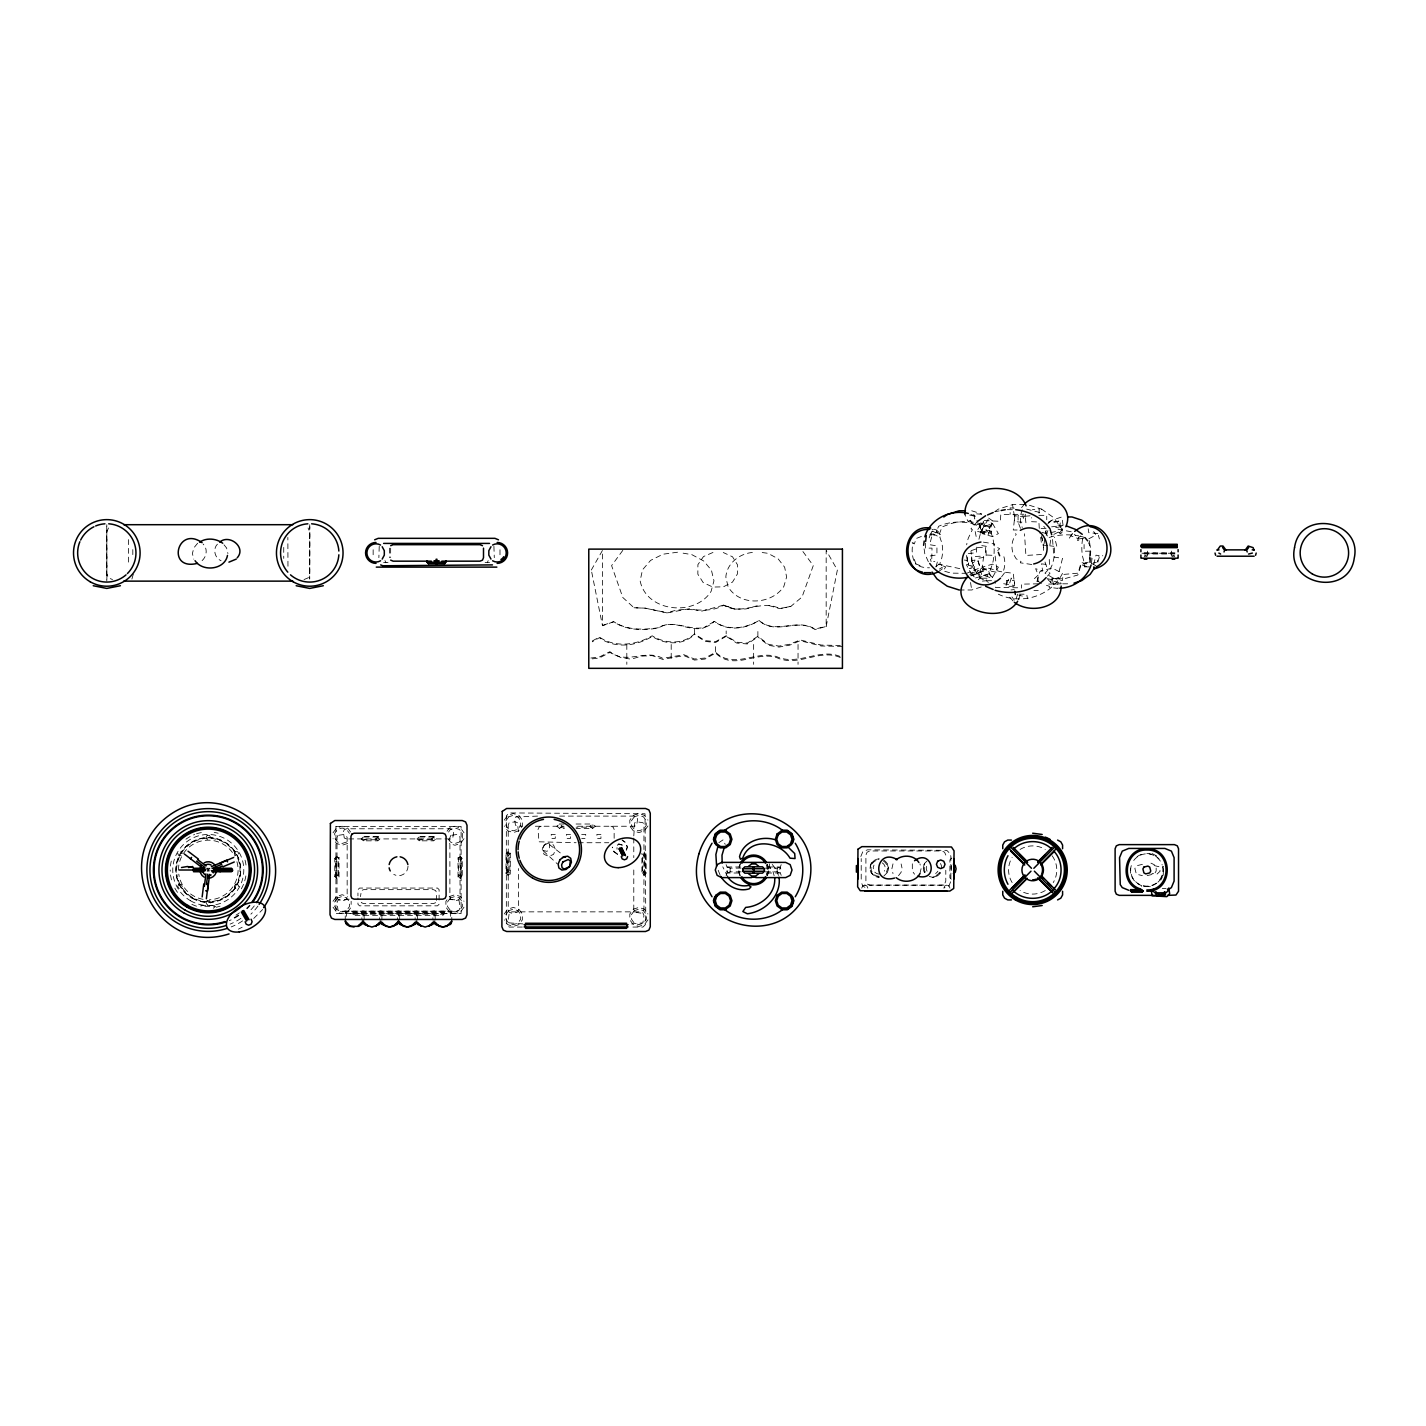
<?xml version="1.0" encoding="UTF-8"?>
<svg xmlns="http://www.w3.org/2000/svg" width="1426" height="1426" viewBox="0 0 1426 1426"><rect width="100%" height="100%" fill="white"/><g stroke="black" fill="none" stroke-linecap="round" stroke-linejoin="round"><path stroke-width="0.75" stroke-dasharray="5 3.75" d="M106.736 526.764L106.807 581.131M106.879 579.063L106.807 524.697M309.745 524.697L309.674 579.063L309.816 526.764M925.581 543.074L925.349 548.119L932.016 548.119L931.695 561.915M128.59 539.616L128.483 564.001M287.963 566.229L287.856 537.406M1039.019 513.217L1039.287 508.975L1032.335 509.759M769.594 863.889L769.434 866.58L772.981 871.518L774.14 875.742M976.757 547.174L976.418 552.753L968.004 553.573L967.149 561.363L974.992 560.062L972.532 566.888L976.863 573.858L984.225 568.617L982.371 566.888L967.149 573.127M1090.052 557.53L1089.464 563.003L1084.954 563.003L1084.081 568.885M1049.875 545.035L1051.318 536.336M1046.131 530.187L1045.65 533.823L1057.468 531.114L1060.641 533.823L1064.063 529.723M1090.337 562.682L1091.122 556.728L1092.28 556.728L1091.122 564.928M931.071 535.606L931.695 531.506A21.283 19.786 0 0 1 937.595 533.128L938.361 531.506L932.016 529.367M982.407 581.113L986.56 580.703L987.434 574.928L980.5 575.783L977.131 570.828L969.43 574.928M1163.224 875.332L1163.509 866.438M1020.446 528.369L1018.075 522.005L1018.075 515.339L1024.991 516.265L1025.954 511.364M379.227 546.336L378.87 557.673M826.171 626.442L837.365 570.043L826.171 550.383L826.171 626.442L814.995 629.561C797.027 617.351 775.851 635.978 759.06 620.488C745.442 628.599 727.795 631.272 714.337 621.308C697.813 638.491 676.673 616.513 658.402 627.725C643.376 629.971 626.87 630.363 613.679 621.665L602.485 625.461M860.823 856.491L862.766 851.785L867.471 849.825L946.757 850.342L950.358 853.942L950.875 856.491L950.875 881.215L948.914 885.92L944.208 887.881M912.319 863.817L912.319 871.09L914.529 874.191M892.997 863.871L891.892 868.719L892.997 873.585M919.948 873.585L921.071 868.719L919.948 863.871M951.516 865.493L951.516 872.213M1093.671 564.536L1096.006 555.16L1099.107 555.677L1097.254 561.737M978.931 539.26L980.892 531.72L987.933 519.581L992.175 523.823L987.933 535.32L977.47 529.991L983.655 521.274M1059.09 571.576L1062.513 558.386L1053.867 557.013L1052.424 537.513M740.736 862.534L738.739 870.003L740.237 875.582M767.063 875.582L768.561 870.003L767.063 864.406M883.817 876.063L887.168 872.694L888.398 868.095L887.168 863.496M924.511 863.496L923.282 868.095L924.511 872.694A9.198 9.198 0 0 1 924.511 863.496L927.88 860.128M1097.895 562.183L1099.41 556.764L1102.815 555.694M935.991 566.835L937.595 561.078L933.656 561.63M131.905 579.063L133.688 572.878M1036.934 581.683L1039.91 571.576L1052.049 567.994L1062.513 573.323C1051.087 596.3 1021.087 605.355 998.325 594.179M1022.246 509.759L1020.446 515.659L1020.446 521.684L1022.246 527.584M626.21 850.021L627.137 847.169L625.747 842.873L622.092 840.235M626.477 850.146L627.458 847.169L625.996 842.695L622.199 839.932M929.164 537.852L931.606 530.561L935.866 532.843L938.611 526.265C951.516 520.633 966.703 520.633 979.626 526.265L982.371 532.843L986.632 530.561L982.371 523.716L976.846 520.757M726.101 875.368L727.973 870.003L726.101 864.619M781.198 864.619L779.327 870.003L781.198 875.368M1016.239 598.314L1017.683 594.161M1078.716 537.103L1077.521 540.543L1082.637 538.939A34.866 24.884 -90 0 0 1082.637 556.764L1084.134 562.183L1082.637 565.338L1088.181 566.871M1047.878 530.615L1044.991 538.778A46.22 43.136 -90 0 0 1043.6 550.383M975.509 577.993L988.895 573.805L992.46 564.143A53.742 51.069 -90 0 0 992.46 536.622L988.895 526.943L979.216 523.378A53.742 51.069 0 0 0 951.695 523.378L942.016 526.943L938.451 536.622L932.533 533.609L929.645 544.714L936.935 545.855L936.935 554.892L929.645 556.051L931.089 561.612M108.483 527.959L106.807 531.987L106.807 573.84L108.483 577.886L112.511 579.544M487.282 562.753L488.173 560.596M439.101 904.244L437.532 905.831L359.53 905.831L357.944 904.244L357.944 897.988M861.75 888.131L862.641 885.974L864.78 885.083L946.9 885.083L949.056 885.974L949.948 888.131M943.869 888.131L944.761 885.974L946.9 885.083M1018.396 599.544L1020.535 594.499M861.215 879.129L861.215 858.577M1096.006 565.783L1088.858 561.987L1080.552 564.536L1078.092 573.163L1063.243 574.446L1062.317 580.596L1053.297 578.172L1052.103 580.596L1061.817 583.804L1067.949 583.804M1053.814 534.411L1062.513 529.991L1053.867 517.781L1041.657 509.135L1039.91 512.54L1026.72 509.135M1160.782 880.127L1162.404 876.919M740.611 866.972L727.581 866.972L725.994 870.003L727.581 873.015L740.611 873.015M766.689 873.015L779.719 873.015L781.305 870.003L779.719 866.972L766.689 866.972M591.309 570.043L602.485 550.383L602.485 625.711L613.679 621.772C626.745 630.755 643.358 630.399 658.402 628.064C673.108 618.242 687.956 631.665 703.143 628.117L714.337 621.397C727.688 631.718 745.584 628.991 759.06 620.488C776.011 635.319 796.991 617.387 814.995 629.169L826.171 626.174M992.46 577.387L998.378 567.156L992.46 564.143L982.229 567.156L983.708 556.051L971.73 556.657L971.124 568.617L965.455 568.617M1069.304 538.155L1072.958 532.7L1075.489 535.392M1059.696 533.021L1063.404 527.584L1059.696 525.98L1060.641 521.078L1048.609 521.934M333.042 832.802L336.5 828.06L342.08 826.242L347.677 828.06L351.135 832.802M333.042 901.303L336.5 896.544L342.08 894.726L347.677 896.544M447.069 831.233L449.368 828.06L454.965 826.242L460.562 828.06L464.003 832.802M448.548 832.071L450.42 829.486L454.965 828.007L459.511 829.486L462.327 833.354L462.327 838.149L459.511 842.017L454.965 843.479L450.42 842.017L447.604 838.149M464.003 838.684L460.562 843.443L454.965 845.261L449.368 843.443M504.251 820.128L507.709 815.369L513.307 813.551L518.904 815.369L522.344 820.128L522.344 826.01L518.904 830.77L513.307 832.588L507.709 830.77L504.251 826.01M464.003 907.186L460.562 911.927L454.965 913.745L449.368 911.927L445.91 907.186L445.91 901.303L449.368 896.544L454.965 894.726L460.562 896.544L464.003 901.303M504.251 913.977L507.709 909.218L513.307 907.417L518.904 909.218L522.344 913.977L522.344 919.859L518.904 924.618L513.307 926.437L507.709 924.618L504.251 919.859M647.921 826.01L644.463 830.77L638.866 832.588L633.269 830.77L629.829 826.01L629.829 820.128L633.269 815.369L638.866 813.551L644.463 815.369L647.921 820.128M647.921 919.859L644.463 924.618L638.866 926.437L633.269 924.618L629.829 919.859L629.829 913.977L633.269 909.218L638.866 907.417L644.463 909.218L647.921 913.977M622.805 550.383L611.594 565.605L622.805 597.476L634 607.779L645.212 608.171L667.618 613.037C686.12 604.357 705.62 615.907 723.642 605.194C741.68 616.406 761.288 598.724 779.648 608.635L790.86 606.371L802.054 596.995L813.266 565.605L802.054 550.383M217.412 544.179C212.51 549.081 214.809 558.154 221.083 560.739M898.505 875.707L901.125 872.213L902.034 868.095L901.125 863.96M1001.551 576.853L1004.617 572.753L1002.995 571.969A21.461 20.142 -90 0 0 1002.995 554.144M207.144 871.482L209.408 868.505M202.1 560.614C206.806 556.479 207.839 548.582 203.152 544.055M197.626 543.235L193.776 547.976L192.421 553.555L193.776 559.135M1021.586 507.62L1024.991 503.521M977.398 521.506L970.928 528.85L972.389 529.67L968.414 537.887A38.449 37.165 -90 0 0 966.668 544.821M1047.45 576.122L1050.035 573.181L1048.573 572.361L1052.548 564.143L1054.527 555.445L1054.527 546.586L1056.826 546.354L1054.527 537.263M334.789 858.416L336.696 856.366L338.604 858.416L338.604 876.509L336.696 878.559L334.789 876.509L334.789 858.416L336.696 860.466L338.604 858.416M334.789 876.509L336.696 874.459L338.604 876.509M458.459 858.416L460.348 856.366L462.256 858.416L462.256 876.509L460.348 878.559L458.459 876.509L458.459 858.416L460.348 860.466L462.256 858.416M458.459 876.509L460.348 874.459L462.256 876.509M506.016 853.996L507.923 851.946L509.813 853.996L509.813 873.3L507.923 875.35L506.016 873.3L506.016 853.996L507.923 856.046L509.813 853.996M506.016 873.3L507.923 871.25L509.813 873.3M646.156 853.996L644.249 856.046L642.36 853.996L642.36 873.3L644.249 875.35L646.156 873.3L646.156 853.996L644.249 851.946L644.249 875.35M642.36 873.3L644.249 871.25L646.156 873.3M253.739 918.433L262.651 909.503M443.04 911.535L444.181 912.676L443.04 915.332L354.005 915.332L352.864 914.191L354.005 911.535M988.895 526.943L993.975 521.863L987.131 516.996M1047.825 523.823L1053.867 517.781M997.665 550.614L999.662 548.725L993.922 545.57L994.742 544.037L982.71 542.023M935.866 566.888L938.611 564.34L945.688 566.888L943.228 570.846L951.089 573.127L965.135 573.305M979.626 526.265L983.78 522.397M1080.462 535.962L1077.806 538.422L1070.979 535.962L1073.35 532.165L1058.039 529.26L1058.039 525.018L1063.368 525.659M978.272 579.74L983.387 575.177L991.427 578.065L988.432 570.667L980.161 568.011L978.272 561.06L972.389 562.896L975.402 570.667L980.161 578.065L988.432 582.307M363.327 837.026L361.17 838.916L363.327 840.823L377.908 840.823L380.065 838.916L377.908 837.026L363.327 837.026L365.484 838.916L363.327 840.823M377.908 837.026L375.751 838.916L377.908 840.823M419.137 837.026L416.98 838.916L419.137 840.823L433.718 840.823L435.875 838.916L433.718 837.026L419.137 837.026L421.294 838.916L419.137 840.823M433.718 837.026L431.561 838.916L433.718 840.823M559.598 828.524L562.254 826.242L559.598 823.961L556.942 826.242L559.598 828.524L564.429 828.524M592.574 828.524L595.23 826.242L592.574 823.961L589.918 826.242L592.574 828.524L576.086 828.524M213.294 908.237L215.576 906.33L200.977 906.33M938.361 571.79L943.834 567.691L943.014 566.835L939.395 569.063M1048.752 522.629L1052.103 520.169L1061.817 516.961M617.28 845.297L618.866 844.156L622.413 845.297M994.849 511.595L998.325 509.135L1012.549 504.626L1027.451 504.626M718.864 842.659L723.053 839.861L725.228 844.406M757.883 631.54L757.883 636.959L747.313 643.964L736.743 643.073L726.173 636.317L726.173 630.934M694.462 629.151L694.462 634.481C682.965 645.711 665.015 644.802 652.181 636.424C636.37 646.121 615.123 649.08 599.33 637.725L592.289 641.807M726.173 636.317L715.602 642.484L705.032 641.397L694.462 634.481M715.602 646.673L715.602 653.037L705.032 659.062L694.462 660.06L683.892 655.621L662.751 659.4L652.181 655.639L641.611 656.138L631.041 659.186L620.47 657.386L609.9 652.466L599.33 657.992L590.881 659.044M592.289 640.987L599.33 637.048C615.248 648.01 636.263 645.158 652.181 635.8C665.104 643.857 682.822 644.802 694.462 633.91L705.032 640.595L715.602 641.647L726.173 635.693L736.743 642.217L747.313 643.073L757.883 636.299L768.454 644.374L779.024 646.085L789.576 644.267L800.146 639.935L821.287 645.051L840.324 645.515M966.436 555.445A38.449 37.165 -90 0 0 968.414 564.143L966.436 564.767L970.928 573.181L975.402 570.667M1088.858 538.778L1096.006 534.982L1093.653 531.524M238.427 929.146L242.17 927.239M727.581 873.015L730.13 871.856L741.894 871.856M765.405 868.131L777.17 868.131L779.719 866.972M970.571 575.783L978.236 572.45L986.56 570.828L986.115 568.689L977.131 570.828M712.964 552.468L703.499 556.55L697.902 564.643L697.849 574.179L703.161 582.557L712.75 587.066L723.445 586.835L732.536 582.058L737.42 573.947L737.527 564.839L732.501 556.782L723.285 552.522M304.041 579.544L308.069 577.886L309.745 573.84L309.745 531.987L308.069 527.959M541.203 826.242L538.975 827.169L538.03 829.415L538.975 841.803L576.086 842.73M435.643 902.676L433.397 903.603L363.648 903.603L361.402 902.676L360.475 900.43M951.819 858.042L949.912 859.896L949.912 877.81L951.819 879.664M1047.237 578.653L1052.513 579.847L1058.555 577.477L1061.176 583.822L1046.488 584.143M921.374 536.461L916.223 538.475L914.333 543.912L911.178 542.219M971.73 575.837L976.863 573.858M971.302 550.614L976.739 548.725M757.242 605.729L746.048 608.938L734.836 609.098L723.642 605.123L701.218 611.291L690.024 608.599L667.618 612.841L645.212 608.136L634 607.761M346.625 842.017L342.08 843.479L337.534 842.017L334.718 838.149L334.718 833.354L337.534 829.486L342.08 828.007L346.625 829.486L349.441 833.354M347.677 843.443L342.08 845.261L336.5 843.443L333.042 838.684M959.181 589.99L971.73 589.99L983.708 586.193M1049.144 537.495L1053.297 536.229A54.723 44.277 0 0 1 1078.769 535.873M932.479 877.293L937.078 876.063L940.447 872.694A9.198 9.198 0 0 1 932.479 877.293L927.88 876.063M790.86 606.371L779.648 608.635L768.454 605.444M995.063 511.738L999.145 510.918M752.375 552.486C739.363 553.609 726.85 563.448 725.834 577.013L728.08 586.71C739.684 606.62 771.555 604.856 783.801 586.549L786.617 577.013L784.639 567.192L778.079 558.778L767.972 553.306L762.072 552.522M1093.279 563.003L1096.362 562.45M1055.739 527.602L1063.243 526.319L1062.317 520.169L1053.297 522.593L1052.103 520.169M1150.372 886.687L1141.495 886.402M1078.822 538.939L1084.384 538.155M677.546 552.219L663.019 554.197L650.612 560.382L642.502 569.812L640.131 580.828C646.299 612.093 694.89 617.173 711.093 591.362L713.963 580.828L711.414 570.186L703.695 560.988L691.842 554.643L679.596 552.575M1010.998 589.972L1014.332 589.562M364.147 920.055L364.147 911.285L363.006 911.143L361.865 911.285L361.865 919.984M381.901 920.055L381.901 911.285L380.76 911.143L379.619 911.285L379.619 919.984M399.672 920.055L399.672 911.285L398.531 911.143L397.391 911.285L397.391 919.984M417.426 920.055L417.426 911.285L416.285 911.143L415.144 911.285L415.144 919.984M435.18 920.055L435.18 911.285L434.039 911.143L432.898 911.285L432.898 919.984M345.252 920.857L345.252 911.143L451.792 911.143L451.792 920.857M590.881 658.028L599.33 657.012L609.9 651.664C626.264 665.282 645.657 648.563 662.751 658.366L683.892 654.712L694.462 659.008L705.032 658.028L715.602 652.235C734.479 670.523 758.4 648.26 779.024 657.6C799.915 664.962 820.128 647.939 840.324 656.548M1017.683 587.779L995.526 587.441L995.081 580.703M1051.604 526.836L1058.039 526.087M1024.991 516.265L1031.426 515.659M970.179 520.508L974.796 526.247L977.594 524.251L985.152 526.247L982.781 520.508L1000.321 521.328L1000.802 514.59L1023.868 514.251M977.398 547.691L985.633 547.031L985.633 554.981L995.063 555.445L997.148 572.361L988.432 570.667M1041.497 554.5L1025.9 555.445L1024.51 533.77M842.427 646.388L821.287 646.014L800.146 640.72L789.576 645.212L779.024 647.083L768.454 645.301L757.883 636.959M1007.344 509.688L1013.619 509.688M1038.894 515.339L1046.737 515.339L1046.737 519.777M1041.051 528.369L1046.363 528.369M1017.112 529.991L1013.262 529.991L1014.635 517.781L1012.549 504.626M1090.355 551.185L1084.081 551.185L1084.081 544.518M1144.133 552.807L1174.881 552.807M1141.941 553.235L1174.881 553.235M1144.133 553.555L1174.881 553.555M1144.133 553.983L1174.881 553.983M383.612 562.432L388.032 562.432M485.107 562.432L489.528 562.432M1031.818 564.518L1020.321 562.807L1021.016 561.487L1016.221 558.814L1013.44 554.179A18.574 17.29 -90 0 1 1013.44 538.975L1016.221 534.34L1015.508 533.645M1084.384 566.871L1090.052 566.871M987.024 578.207L981.944 578.207L981.284 572.753L975.045 571.969L974.225 566.069L968.432 565.462L968.432 560.668L964.332 560.044M986.56 580.703L992.942 580.703M1038.253 583.822L1021.408 584.143L1021.408 588.172M1033.939 590.489L1038.253 590.489M1019.037 594.179L1026.72 594.179L1027.451 598.67M537.566 816.1L515.499 817.027L514.572 819.255L515.499 825.315L522.148 826.242M559.58 816.1L634.427 816.1L636.673 817.027L637.6 819.255L636.673 825.315L634.427 826.242L574.981 826.242M564.197 824.014L559.277 824.014L559.277 827.187L564.197 827.187M576.086 824.014L592.895 824.014L592.895 827.187L576.086 827.187M535.356 826.242L563.983 826.242M581.683 834.37L585.712 834.37L585.712 838.399L581.683 838.399M348.728 838.916L450.527 838.916L452.773 837.989L453.7 831.946L452.773 829.7L450.527 828.773L346.518 828.773L344.272 829.7L343.345 831.946L344.272 837.989L346.518 838.916M578.261 842.73L608.777 842.73M181.138 855.636L178.856 855.636L177.715 853.657L178.856 851.696L181.138 851.696L182.278 853.657M1142.386 864.352L1136.397 865.814L1134.864 868.487L1136.397 874.174L1142.386 875.635M1154.115 865.546L1158.91 866.687L1160.122 871.179L1156.664 874.441L1151.869 873.3M727.581 866.972L730.13 868.131L741.894 868.131M205.879 868.256L209.996 868.256M765.405 871.856L777.17 871.856L779.719 873.015M1147.146 875.582L1154.329 873.978L1156.165 871.036L1156.165 867.685L1154.329 864.726L1150.942 863.14M1162.315 888.38L1166.04 888.38M349.263 899.164L338.033 900.18L337.017 902.658L338.033 910.198L340.493 911.214L456.552 911.214L459.012 910.198L460.028 907.72L459.012 900.18L447.782 899.164M200.674 905.51L215.879 905.51M352.864 912.676L444.181 912.676M352.864 914.191L444.181 914.191M522.825 923.905L509.26 922.872L508.226 920.412L509.26 912.872L511.72 911.856L640.452 911.856L642.912 912.872L643.946 915.332L642.912 922.872L631.575 923.905M522.344 927.06L509.189 927.06L506.337 924.208L506.337 815.779L509.189 812.927L645.015 813.765L645.835 924.208L642.983 927.06L632.021 927.06M1014.171 508.191L1010.143 507.87L1010.143 514.251M981.641 514.251L973.619 513.61L974.796 518.797L967.915 521.328L964.956 514.59M1047.753 545.605L1041.657 544.91L1039.91 531.72M1049.786 545.819L1053.867 546.283M206.431 869.771L210.139 870.216M959.787 568.617L938.451 564.143M981.801 545.605L986.132 546.283L986.132 557.013L977.47 558.386L980.892 571.576M1003.654 583.715L1014.635 585.516L1013.262 573.323L1000.072 571.576L987.933 567.994L977.47 573.323L982.425 580.293M1097.895 533.502L1088.769 532.7L1088.181 528.814M1018.895 595.266L1022.406 596.068M1086.933 563.894L1081.835 562.628L1077.806 575.034L1064.42 578.76L1051.675 578.76L1050.302 583.466L1058.039 584.179L1058.039 588.421L1049.179 587.352L1049.465 586.371L1045.418 584.927M1041.943 532.326L1048.003 534.108M1080.552 536.229L1084.705 537.495M982.371 532.843L974.992 530.561L976.418 537.852M1029.465 505.267L1041.657 509.135M971.73 510.775L981.712 513.948M840.324 657.529C820.146 648.598 799.95 666.227 779.024 658.616C758.418 648.955 734.337 671.967 715.602 653.037M933.923 529.171L937.096 530.24L934.707 535.196A25.775 23.297 0 0 0 929.805 534.34M969.698 515.071L976.863 516.747L970.019 514.109M723.642 605.123L734.836 609.169M920.091 565.569L914.957 563.555L913.068 558.119A30.142 26.951 -90 0 1 913.068 542.646M864.78 885.083L866.937 885.974L867.828 888.131M610.97 826.242L613.216 827.169L614.143 829.415L614.143 839.558M1152.155 853.586L1156.967 856.046M1053.297 578.172L1044.991 573.163L1047.878 570.15L1044.991 561.987M936.312 531.862L941.748 535.196L939.859 537.192L941.748 542.646A30.142 26.951 -90 0 1 941.748 558.119L939.859 563.555L941.748 565.569M1041.372 583.466L1034.26 578.76L1038.271 575.034L1035.632 568.707L1042.727 570.899L1041.372 563.894L1049.465 564.66L1049.179 556.728M864.94 887.364L862.766 885.92L860.823 881.215M560.293 852.908L548.012 843.497L545.588 843.835L542.361 848.114L542.789 850.431L557.316 863.853M542.789 850.431L546.978 851.322L549.135 849.557L549.776 844.727M622.663 845.119L618.759 843.853L617.012 845.119L617.012 849.219M617.583 854.103L613.946 851.447L612.556 847.169M617.494 854.406L613.679 851.643L612.235 847.169M1047.825 579.473L1053.867 585.516M988.895 573.805L993.975 578.903M1043.743 526.319L1044.991 527.602M1013.084 600.952L1009.323 596.852L1011.301 596.068L1014.367 600.15M970.928 573.181L976.115 579.045M224.025 544.821L226.591 547.976L227.928 553.555M772.232 864.441L776.51 869.735L778.436 875.439M727.688 876.937L722.804 866.83M333.042 907.186L336.5 911.927L342.08 913.745L347.677 911.927L351.135 907.186L351.135 901.303M992.46 523.378L998.378 533.609L992.46 536.622L982.229 533.609L979.216 523.378M1088.555 542.789L1091.122 548.511M928.362 561.791L924.814 553.841L923.602 545.302M207.554 868.274L208.998 871.714M945.794 855.083L944.582 852.178L941.677 850.965L870.02 850.965L867.097 852.178L865.903 855.083L865.903 881.09L867.097 884.013L870.02 885.207L941.677 885.207L944.582 884.013L945.794 881.09L945.794 870.252M384.984 560.596L385.876 562.753M718.187 870.234L720.576 876.241M1045.561 531.363L1048.573 539.117M914.333 559.384L916.223 564.821L921.374 566.835A22.656 17.878 0 0 0 929.485 567.78M1098.394 535.303L1099.41 538.939M1041.746 537.495L1042.691 540.971M1052.513 579.847L1053.547 584.767M591.737 572.183L602.485 625.711M493.913 546.336L494.287 557.673M972.389 562.896L970.928 551.006M970.553 582.539L971.73 589.99M1025.365 517.781L1026.274 525.909M1037.843 577.477L1038.128 581.701M1039.287 528.369L1038.894 522.005L1031.426 521.684L1031.426 517.674M1171.548 551.078L1171.548 556.211M1147.467 551.078L1147.467 556.211M798.043 644.481L798.043 664.356M777.17 868.131L777.17 871.856M753.641 644.481L753.641 664.356M730.13 868.131L730.13 871.856M671.2 644.481L671.2 659.988M645.087 853.194L645.087 874.12L641.914 874.12L641.914 853.194M633.786 835.868L634.73 822.731L636.959 821.804L643.019 822.731L643.946 824.977L643.946 909.948L643.019 912.194L640.773 913.121L634.73 912.194L633.786 909.948L633.786 866.366M633.786 838.042L633.786 857.65M626.816 644.481L626.816 664.356M518.387 831.501L517.442 822.731L515.214 821.804L509.153 822.731L508.226 824.977L508.226 909.948L509.153 912.194L511.399 913.121L517.442 912.194L518.387 909.948L518.387 868.541M507.923 851.946L507.923 875.35M499.991 549.741L499.991 556.087M460.348 856.366L460.348 878.559M450.652 911.285L450.652 919.984M443.076 912.676L443.076 914.191M439.101 900.073L439.101 889.646L437.532 888.059L359.53 888.059L357.944 889.646L357.944 895.902M436.57 900.43L436.57 892.819L435.643 890.573L433.397 889.646L363.648 889.646L361.402 890.573L360.475 896.633M434.039 911.143L434.039 920.857M416.285 911.143L416.285 920.857M398.531 911.143L398.531 920.857M390.653 548.154L390.653 557.673M389.637 548.154L389.637 557.673M380.76 911.143L380.76 920.857M373.149 549.741L373.149 558.208M363.006 911.143L363.006 920.857M353.969 912.676L353.969 914.191M346.393 911.285L346.393 920.055M336.696 856.366L336.696 878.559M283.738 547.406L283.738 558.422M132.814 549.616L132.814 556.229M1089.286 540.704A46.22 43.136 -90 0 1 1090.088 546.568M1090.088 554.197A46.22 43.136 -90 0 1 1088.858 561.987M1041.372 535.713A42.067 33.547 -90 0 1 1043.565 547.691M1162.956 866.562A16.488 16.488 0 0 1 1161.103 878.238M1160.158 879.682A16.488 16.488 0 0 1 1157.859 882.248M1156.522 883.336A16.488 16.488 0 0 1 1143.385 886.116M1141.727 885.671A16.488 16.488 0 0 1 1131.139 864.905M1137.128 856.652A16.488 16.488 0 0 1 1141.727 854.317M1146.825 853.514A16.488 16.488 0 0 1 1160.158 860.306M1162.636 866.634A16.167 16.167 0 0 1 1157.645 882.017M1156.326 883.068A16.167 16.167 0 0 1 1131.442 864.994M1133.741 860.484A16.167 16.167 0 0 1 1162.208 864.994M1052.174 855.832A24.099 24.099 0 0 1 1053.226 882.587M1045.276 890.537A24.099 24.099 0 0 1 1020.071 890.537M1012.139 882.587A24.099 24.099 0 0 1 1012.139 857.4M1020.071 849.45A24.099 24.099 0 0 1 1045.276 849.45M937.862 871.197A6.221 6.221 0 0 1 935.581 873.478M927.096 871.197A6.221 6.221 0 0 1 927.096 864.976M939.627 872.213A8.235 8.235 0 0 1 932.479 876.33M925.349 872.213A8.235 8.235 0 0 1 925.349 863.978M940.447 863.496A9.198 9.198 0 0 1 941.677 868.095M882.231 862.873A6.025 6.025 0 0 1 884.423 871.108M879.218 874.12A6.025 6.025 0 0 1 873.995 865.083M883.336 860.947A8.235 8.235 0 0 1 886.348 872.213M879.218 876.33A8.235 8.235 0 0 1 870.965 868.095A8.235 8.235 0 0 1 879.218 859.842M883.817 860.128A9.198 9.198 0 0 1 887.168 872.694M767.402 864.263A14.902 14.902 0 0 1 767.402 875.724M739.898 875.724A14.902 14.902 0 0 1 739.898 864.263M766.225 864.744A13.636 13.636 0 0 1 766.225 875.243M408.032 866.188A9.519 9.519 0 0 1 393.772 874.423M245.86 875.938A38.056 38.056 0 0 1 241.226 889.04M220.032 906.187A38.056 38.056 0 0 1 216.199 907.203M196.521 906.187A38.056 38.056 0 0 1 189.248 902.943M177.501 892.355A38.056 38.056 0 0 1 174.382 887.275M171.53 879.86A38.056 38.056 0 0 1 170.229 870.003M170.443 866.028A38.056 38.056 0 0 1 172.083 858.238M185.915 839.219A38.056 38.056 0 0 1 194.667 834.46M196.521 833.8A38.056 38.056 0 0 1 202.332 832.41M214.221 832.41A38.056 38.056 0 0 1 218.142 833.247M245.022 860.128A38.056 38.056 0 0 1 246.27 868.024M236.93 861.767A29.803 29.803 0 0 1 209.319 899.788M203.098 899.343A29.803 29.803 0 0 1 178.767 874.138M178.464 870.003A29.803 29.803 0 0 1 234.595 856.01M176.574 870.003A31.711 31.711 0 0 1 222.848 841.821A31.711 31.711 0 0 1 226.609 895.867A31.711 31.711 0 0 1 176.877 874.388M257.946 906.08A61.389 61.389 0 0 1 250.905 914.155M242.616 920.875A61.389 61.389 0 0 1 231.244 926.918M254.274 905.902A58.341 58.341 0 0 1 248.801 911.963M240.923 918.344A58.341 58.341 0 0 1 230.103 924.101M250.013 905.599A54.848 54.848 0 0 1 247.072 908.79M238.766 915.599A54.848 54.848 0 0 1 229.247 920.679M249.532 905.189A54.224 54.224 0 0 1 246.609 908.326M238.427 915.064A54.224 54.224 0 0 1 230.959 919.235M239.408 912.836A52.958 52.958 0 0 1 235.967 915.135M1006.756 580.525L1006.025 586.3L1014.938 586.3L1014.207 580.525L1006.756 580.525M1014.938 515.731L1014.207 521.506L1021.747 522.29L1023.815 517.032L1014.938 515.731M991.462 531.203L990.999 533.342L981.641 531.203L982.781 529.581L991.462 531.203M871.25 863.496L870.02 868.095L871.25 872.694L874.619 876.063L879.218 877.293A9.198 9.198 0 0 1 870.02 868.095A9.198 9.198 0 0 1 879.218 858.898L874.619 860.128L871.25 863.496M1011.301 578.243L1009.323 584.143L1006.72 583.822L1009.323 577.477L1011.301 578.243M991.427 523.966L988.432 531.363L980.161 534.019L983.387 526.854L991.427 523.966M335.948 826.438L335.948 913.549L461.097 913.549L461.097 826.438L335.948 826.438M337.944 835.404L337.017 837.65L337.017 897.257L337.944 899.503L343.987 900.43L346.233 899.503L347.16 897.257L347.16 837.65L346.233 835.404L343.987 834.477L337.944 835.404M450.812 835.404L449.885 837.65L449.885 897.257L450.812 899.503L456.873 900.43L459.101 899.503L460.028 897.257L460.028 837.65L459.101 835.404L456.873 834.477L450.812 835.404M544.108 844.994L542.165 849.7L544.108 854.406L548.814 856.366L553.52 854.406L555.48 849.7L553.52 844.994L548.814 843.051L544.108 844.994M178.856 884.352L177.715 886.33L178.856 888.309L181.138 888.309L182.278 886.33L181.138 884.352L178.856 884.352M207.144 835.351L205.986 837.329L207.144 839.308L209.426 839.308L210.567 837.329L209.426 835.351L207.144 835.351M207.144 900.679L205.986 902.658L207.144 904.637L209.426 904.637L210.567 902.658L209.426 900.679L207.144 900.679M235.415 851.696L234.274 853.657L235.415 855.636L237.696 855.636L238.837 853.657L237.696 851.696L235.415 851.696M235.415 884.352L234.274 886.33L235.415 888.309L237.696 888.309L238.837 886.33L237.696 884.352L235.415 884.352M363.006 911.927L361.865 913.531L346.393 913.531L345.252 911.927L451.792 911.927L450.652 913.531L435.18 913.531L434.039 911.927L432.898 913.531L417.426 913.531L416.285 911.927L415.144 913.531L399.672 913.531L398.531 911.927L397.391 913.531L381.901 913.531L380.76 911.927L379.619 913.531L364.147 913.531L363.006 911.927M337.534 897.988L334.718 901.856L334.718 906.633L337.534 910.501L342.08 911.98L346.625 910.501L349.441 906.633L349.441 901.856L346.625 897.988L342.08 896.508L337.534 897.988M508.761 816.813L505.945 820.681L505.945 825.458L508.761 829.326L513.307 830.805L517.852 829.326L520.668 825.458L520.668 820.681L517.852 816.813L513.307 815.333L508.761 816.813M450.42 897.988L447.604 901.856L447.604 906.633L450.42 910.501L454.965 911.98L459.511 910.501L462.327 906.633L462.327 901.856L459.511 897.988L454.965 896.508L450.42 897.988M508.761 910.661L505.945 914.529L505.945 919.307L508.761 923.175L513.307 924.654L517.852 923.175L520.668 919.307L520.668 914.529L517.852 910.661L513.307 909.182L508.761 910.661M634.32 816.813L631.504 820.681L631.504 825.458L634.32 829.326L638.866 830.805L643.411 829.326L646.228 825.458L646.228 820.681L643.411 816.813L638.866 815.333L634.32 816.813M634.32 910.661L631.504 914.529L631.504 919.307L634.32 923.175L638.866 924.654L643.411 923.175L646.228 919.307L646.228 914.529L643.411 910.661L638.866 909.182L634.32 910.661M1145.559 555.587L1144.205 556.14L1146.896 556.14L1145.559 555.587M1173.455 555.587L1172.119 556.14L1174.81 556.14L1173.455 555.587M555.267 834.37L551.238 834.37L551.238 838.399L555.267 838.399L555.267 834.37M570.489 834.37L566.461 834.37L566.461 838.399L570.489 838.399L570.489 834.37M600.934 834.37L596.906 834.37L596.906 838.399L600.934 838.399L600.934 834.37M378.229 836.581L363.006 836.581L363.006 839.754L378.229 839.754L378.229 836.581M434.039 836.581L418.816 836.581L418.816 839.754L434.039 839.754L434.039 836.581M510.258 853.194L507.086 853.194L507.086 874.12L510.258 874.12L510.258 853.194M339.031 857.632L335.876 857.632L335.876 877.293L339.031 877.293L339.031 857.632M461.186 857.632L458.013 857.632L458.013 877.293L461.186 877.293L461.186 857.632M192.171 897.899A32.21 32.21 0 0 0 240.495 870.003A32.21 32.21 0 0 0 192.171 842.089A32.21 32.21 0 0 0 192.171 897.899M192.047 898.113A32.477 32.477 0 0 0 240.744 870.003A32.477 32.477 0 0 0 192.047 841.875A32.477 32.477 0 0 0 192.047 898.113M190.514 900.751A35.507 35.507 0 0 0 243.793 870.003A35.507 35.507 0 0 0 190.514 839.237A35.507 35.507 0 0 0 190.514 900.751"/><path stroke-width="1.5" d="M779.077 877.329C781.43 895.956 764.978 911.57 747.367 913.781L742.857 911.553L745.691 907.399C760.824 906.276 775.851 893.977 774.71 877.863M1090.141 555.409L1090.355 551.185M925.67 541.381L926.276 535.606M202.153 896.936L203.775 883.906M204.364 886.384L205.914 873.924M206.467 884.53L207.768 874.156M206.378 898.754L208.303 883.175M209.622 874.37L207.554 891L205.701 890.769M923.602 545.302L924.208 541.042M856.402 865.493L856.402 872.213M227.483 555.409C224.952 569.758 202.652 572.272 195.059 560.703M717.884 846.598L715.888 854.477L716.601 866.206M1255.593 555.284L1256.181 553.038M724.141 848.007L722.002 855.208L722.162 863.14M714.64 896.99L713.428 900.715L715.246 906.294L719.987 909.752L725.87 909.752M792.66 842.998L793.872 839.272L792.054 833.693L787.312 830.235L781.43 830.235M1217.216 550.258L1220.282 546.033L1223.027 546.033L1226.093 550.258M1224.007 551.969L1224.577 550.258L1222.563 547.477M1245.112 550.258L1248.178 546.033L1253.151 547.637L1253.989 550.258M1065.792 526.782C1076.309 503.503 1041.033 488.138 1024.991 503.521M627.6 856.634L626.674 858.88L624.428 859.807L622.182 858.88L621.255 856.634M1007.968 855.725C1003.084 864.512 1003.084 875.475 1007.968 884.263M1153.438 888.986L1152.85 890.787L1154.882 892.819L1166.04 892.819L1168.072 890.787L1167.466 888.986M1155.933 891.785C1154.525 895.314 1166.397 895.314 1164.989 891.785M560.008 859.593L558.154 864.049L558.885 867.971L561.862 870.038L565.979 869.468L569.634 866.473L571.434 862.213L570.703 858.292L567.726 856.224L563.626 856.794L559.972 859.771M857.899 858.577L857.899 879.129M953.798 879.129L953.798 858.577M361.865 922.23L358.069 926.276M379.619 922.23L375.822 926.276M397.391 922.23L393.576 926.276L389.637 926.918L385.715 926.276L381.901 922.23M415.144 922.23L411.33 926.276L407.408 926.918L403.469 926.276L399.672 922.23M432.898 922.23L429.101 926.276M450.652 922.23L446.855 926.276L442.916 926.918L438.976 926.276L435.18 922.23M450.598 923.585L451.792 920.857M451.792 921.642L450.598 924.351L442.916 927.078L435.233 924.351L434.039 921.642L432.844 924.351L425.162 927.078L417.462 924.351L416.285 921.642L415.091 924.351L407.408 927.078L399.708 924.351L398.531 921.642L397.337 924.351L389.637 927.078L381.954 924.351L380.76 921.642L379.583 924.351L371.883 927.078L364.2 924.351L363.006 921.642L361.83 924.351L358.568 926.347L349.691 926.347L346.447 924.351L345.252 921.642M924.814 536.764C930.144 518.85 950.607 508.957 968.307 513.449M1091.122 564.928C1086.968 578.386 1073.76 587.851 1059.821 588.207M712.037 843.247C702.02 859.45 702.02 880.537 712.037 896.74M795.262 896.74C805.28 880.537 805.28 859.45 795.262 843.247M263.614 907.631C305.663 846.955 228.267 772.25 168.767 815.619C108.233 859.825 157.698 956.899 229.051 933.923M382.186 559.081L384.307 555.142L384.307 550.686L382.186 546.746M490.972 546.746L488.833 550.686L488.833 555.142L490.972 559.081M1143.028 890.929L1142.262 892.195L1131.602 892.195L1130.836 889.646M436.089 563.698L437.087 562.183L436.089 559.259L437.051 559.259L436.053 560.774L437.051 563.698M754.39 866.83L753.124 868.719L754.39 873.158M752.892 873.158L754.176 871.268L752.892 866.83M1094.829 567.512L1090.088 574.446L1081.746 580.596L1073.956 583.163M237.179 557.851C246.68 547.441 229.39 533.645 219.711 542.112M190.46 858.862L191.583 857.382M1053.992 888.701C1063.422 878.576 1063.422 861.411 1053.992 851.286M919.948 873.585C915.474 882.034 903.335 883.639 896.17 877.685M622.609 856.01L619.169 848.916L620.025 847.81L623.465 854.905L624.909 854.744L621.469 847.632L625.479 855.671M622.057 848.577L619.74 849.843L619.169 848.916M1046.149 577.583C1033.636 591.487 1012.638 595.426 995.063 590.293M1155.898 892.213L1155.898 895.332L1161.406 896.134L1165.523 894.797L1164.293 891.981M968.058 576.371C940.269 606.941 1001.694 627.814 1017.683 601.237M1054.527 847.294L1033.85 868.291M1010.25 892.213L1030.98 871.179M1055.668 849.272L1040.855 864.281M1012.407 892.943L1027.023 878.184M1009.804 889.967L1024.367 875.297M1052.245 847.294L1037.932 861.696M221.779 864.281L212.135 868.363L231.475 868.256L232.563 870.662L231.475 871.732L212.046 871.732M742.893 868.719L744.8 866.83L762.5 866.83L764.407 868.719L764.407 871.268L762.5 873.158L744.8 873.158L742.893 871.268L742.893 868.719L764.407 868.719M1026.542 879.111L1014.118 891.446M1040.641 865.083L1054.527 851.251M1025.116 875.011L1012.228 887.792M1037.718 862.498L1045.365 854.923M444.431 563.698L446.178 560.774M1141.87 892.195L1143.349 890.929L1130.515 890.929L1130.515 889.646L1141.959 889.646L1141.959 890.929M1013.975 848.684C1024.1 839.254 1041.247 839.254 1051.372 848.684M1052.851 890.18C1042.121 901.036 1023.226 901.036 1012.496 890.18M1074.669 531.399C1102.94 508.512 1128.893 560.347 1094.152 568.885L1093.849 566.871M1096.344 566.871C1113.082 558.35 1109.339 529.634 1090.355 526.8M953.406 873.603L955.295 872.213L956.08 868.844L955.295 865.493L953.406 864.103M748.525 866.259L751.698 863.96L755.602 863.96L758.775 866.259M758.775 873.728L755.602 876.027L751.698 876.027L748.525 873.728M1248.659 547.477L1246.645 550.258L1247.197 551.969M943.78 516.996L947.22 514.572L959.181 510.775L965.455 510.775M977.398 521.506L985.633 515.731M1000.517 578.207C972.051 603.501 941.873 549.67 980.945 542.023M374.646 539.812L378.229 538.333L494.911 538.333L498.494 539.812M1168.411 889.592L1171.406 887.596L1174.097 881.09L1174.097 857.632L1171.406 851.126L1164.899 848.434L1128.75 848.434L1122.244 851.126L1119.553 857.632L1120.248 884.619L1122.244 887.596L1128.75 890.287M724.64 830.431C741.128 817.579 766.172 817.579 782.66 830.431M782.66 909.556C766.172 922.408 741.128 922.408 724.64 909.556M914.529 860.734C932.158 847.579 939.52 881.981 917.809 876.241M358.568 925.563L361.83 923.585L363.006 920.857L364.2 923.585L367.445 925.563M376.321 925.563L379.583 923.585M394.093 925.563L397.337 923.585L398.531 920.857L399.708 923.585L402.97 925.563M411.847 925.563L415.091 923.585M429.6 925.563L432.844 923.585M236.27 559.081L228.926 562.147M896.17 859.753C902.783 854.317 914.155 854.976 918.897 862.498M199.551 542.183C206.485 537.495 216.11 538.404 222.741 543.235M1252.385 553.074L1248.534 554.054M1057.593 899.913L1060.837 898.148L1062.584 894.922L1062.584 891.268M987.523 514.929L993.173 512.54M211.404 866.651L226.823 860.128L227.554 861.839M220.157 863.176L233.65 857.472M214.791 869.272L222.492 866.01M222.973 866.776L234.274 861.999M390.671 545.695L393.13 544.679L480.009 544.679L482.487 545.695M492.469 564.892L382.828 565.783L380.671 564.892M1178.108 558.19L1140.907 558.19M938.361 571.79C905.599 587.405 894.441 528.137 929.788 529.367M1020.321 530.347C1043.511 517.602 1059.91 558.404 1033.69 563.947M188.482 867.525L192.742 866.509M1001.177 510.508L1005.259 509.688M120.408 585.73L106.807 588.421L93.225 585.73M323.328 585.73L309.745 588.421L296.145 585.73M496.854 567.12L376.286 567.12M894.601 878.06C870.306 884.922 876.206 847.062 897.204 859.682M181.512 867.525L187.359 866.509L193.187 867.525M197.376 563.359C166.165 571.22 177.02 524.839 202.1 542.682M1146.825 889.967C1172.439 890.822 1172.439 849.165 1146.825 850.021C1124.971 849.147 1119.588 883.068 1140.657 888.986M1146.825 891.232C1174.061 892.141 1174.061 847.846 1146.825 848.755C1123.581 847.828 1117.877 883.906 1140.265 890.198M562.557 857.507L565.409 857.115M1032.674 906.776L1042.192 905.528M968.307 577.156C954.261 580.418 938.13 575.605 929.77 563.502M1067.949 516.961L1072.013 516.961L1081.746 520.169L1090.088 526.319M123.723 524.697L292.829 524.697M930.732 528.101C904.316 523.235 896.758 566.853 922.479 572.129M383.612 543.413L489.528 543.413M1141.745 544.286L1177.27 544.286M1141.745 545.106L1177.27 545.106M1141.745 546.301L1177.27 546.301M1141.745 547.121L1177.27 547.121M1141.745 547.655L1177.27 547.655M1217.055 549.866L1219.016 549.866M1225.166 549.866L1246.039 549.866M1252.188 549.866L1254.149 549.866M1217.055 556.211L1254.149 556.211M434.039 560.774L439.119 560.774M431.347 561.167L393.13 561.167L390.671 560.133M441.793 561.167L480.009 561.167L482.487 560.133L483.503 557.673L483.503 548.154M426.962 560.774L426.962 562.183L446.178 562.183M924.084 572.664L930.732 572.664M123.723 581.131L292.829 581.131M725.87 830.235L719.987 830.235L715.246 833.693L713.428 839.272L714.64 842.998M1011.408 840.074L1007.754 840.074L1004.51 841.839L1002.763 845.065L1002.763 848.72M751.306 862.748L755.994 862.748M193.508 868.256L203.811 868.256M193.063 869.325L205.415 869.325M213.668 869.325L232.563 869.325M179.106 870.003L195.594 870.003M193.063 870.662L205.415 870.662M211.601 870.662L232.563 870.662M742.893 871.268L764.407 871.268M193.508 871.732L203.811 871.732M751.306 877.24L755.994 877.24M751.573 877.596L721.627 877.596L717.135 875.368L715.282 870.003L717.135 864.619L721.627 862.391L785.673 862.391L790.164 864.619L792.018 870.003L790.164 875.368L785.673 877.596L755.727 877.596M864.78 891.179L946.9 891.179M1154.543 895.368L1119.232 895.368L1116.326 894.155L1115.114 891.232L1115.114 848.755L1116.326 845.832L1119.232 844.62L1174.418 844.62L1177.323 845.832L1178.536 848.755L1178.536 891.232L1175.987 895.047L1167.787 895.368M1011.408 899.913L1007.754 899.913L1004.51 898.148L1002.763 894.922L1002.763 891.268M781.43 909.752L787.312 909.752L792.054 906.294L793.872 900.715L792.66 896.99M525.481 923.264L626.691 923.264M524.091 924.654L628.082 924.654M524.091 926.936L628.082 926.936M525.481 928.344L626.691 928.344M1032.674 833.212L1042.192 834.46M775.441 839.807C761.555 835.351 743.178 841.34 739.541 856.687L740.397 859.236L742.786 858.042C749.773 837.009 780.414 841.34 790.022 858.185L795.048 858.559L794.71 853.55L787.419 846.456M354.129 926.918L350.19 926.276L346.393 922.23M1015.704 509.688C1029.109 511.239 1042.05 517.745 1050.035 528.85M959.181 589.99L947.22 586.193L936.935 578.903L932.087 572.058M1066.898 526.087L1075.168 529.26L1082.263 534.304M985.633 586.3L993.173 589.491M1218.838 553.074L1220.638 554.054M1057.593 840.074L1060.837 841.839L1062.584 845.065L1062.584 848.72M1014.332 602.307C1029.501 614.196 1061.247 608.456 1061.176 586.05M435.233 923.585L438.477 925.563M417.462 923.585L420.723 925.563M421.223 926.276L417.426 922.23M381.954 923.585L385.198 925.563M367.944 926.276L364.147 922.23M188.018 851.215L198.481 859.129M197.715 859.664L206.057 865.974M196.592 861.161L204.934 867.471M184.328 853.978L203.811 868.969M1130.515 890.929L1131.994 892.195M426.962 562.183L428.709 563.698M1051.229 891.446L1037.593 877.917M1010.82 851.251L1024.706 865.083M1047.95 882.658L1051.122 885.813M1027.629 862.498L1019.982 854.923M1041.443 876.206L1043.832 878.576M1027.415 861.696L1013.102 847.294M1040.98 875.297L1055.561 889.967M1024.51 864.281L1009.679 849.272M1038.342 878.184L1052.958 892.943M1031.497 868.291L1010.82 847.294M1034.367 871.179L1055.115 892.213M720.576 876.241C726.511 885.653 737.991 892.302 749.167 888.861L750.967 886.847L748.721 885.368C740.825 887.275 732.108 883.692 727.688 876.937M1084.972 537.584L1087.699 540.864M249.104 919.699L243.775 910.554L242.313 910.875L247.661 920.02M241.315 911.98L246.645 921.125M619.74 849.843L622.324 855.172M1026.096 505.856C1016.221 479.51 963.227 483.61 964.956 514.59M345.252 920.857L346.447 923.585M1168.821 887.952L1169.659 893.781L1166.807 896.633L1152.101 895.795L1151.263 889.967M251.101 919.253L252.117 921.713L251.101 924.191L248.641 925.207L246.163 924.191L245.147 921.713M998.325 552.325L999.662 555.748M1050.302 529.973L1051.675 534.697M1215.023 553.038L1215.629 555.284M1014.688 591.202L1015.383 594.464M1178.108 549.616L1178.108 551.773M1178.108 555.017L1178.108 557.174M1141.495 889.646L1141.495 890.929M1140.853 545.16L1140.853 546.782M1140.907 549.616L1140.907 551.773M1140.907 555.017L1140.907 557.174M626.816 924.654L626.816 926.936M525.356 924.654L525.356 926.936M445.857 560.774L444.716 563.698L428.424 563.698L427.283 560.774M217.786 869.325L217.786 870.662M492.594 545.035A9.091 9.091 0 0 1 506.23 552.914A9.091 9.091 0 0 1 492.594 560.792M497.139 542.45A10.463 10.463 0 0 1 507.603 552.914A10.463 10.463 0 0 1 497.139 563.377M503.717 556.728A7.611 7.611 0 0 1 500.936 559.509M380.564 560.792A9.091 9.091 0 0 1 366.91 552.914A9.091 9.091 0 0 1 380.564 545.035M376.018 563.377A10.463 10.463 0 0 1 365.555 552.914A10.463 10.463 0 0 1 376.018 542.45M338.853 554.803A29.18 29.18 0 0 1 290.494 574.838M287.82 572.165A29.18 29.18 0 0 1 307.856 523.805M311.617 523.805A29.18 29.18 0 0 1 338.853 551.042M108.697 523.805A29.18 29.18 0 0 1 127.431 573.537M126.058 574.838A29.18 29.18 0 0 1 79.856 541.755M80.64 540.044A29.18 29.18 0 0 1 93.938 526.747M95.649 525.962A29.18 29.18 0 0 1 104.936 523.805M1041.764 866.224A9.822 9.822 0 0 1 1041.764 873.764M1036.435 879.076A9.822 9.822 0 0 1 1032.674 879.824M1045.294 837.133A35.204 35.204 0 0 1 1050.267 839.522M766.564 877.453A14.902 14.902 0 0 1 740.736 877.453M740.736 862.534A14.902 14.902 0 0 1 766.564 862.534M765.459 876.812A13.636 13.636 0 0 1 741.841 876.812M741.841 863.176A13.636 13.636 0 0 1 765.459 863.176M554.161 819.415A30.748 30.748 0 0 1 572.379 869.468A30.748 30.748 0 0 1 519.92 860.217M519.26 858.202A30.748 30.748 0 0 1 518.137 851.821M518.066 849.7A30.748 30.748 0 0 1 519.26 841.197M519.92 839.183A30.748 30.748 0 0 1 543.484 819.415M390.278 870.947A9.519 9.519 0 0 1 389.155 867.828M389.155 864.548A9.519 9.519 0 0 1 396.891 856.812M400.153 856.812A9.519 9.519 0 0 1 407.889 864.548M216.52 870.003A8.235 8.235 0 0 1 208.285 878.238M204.15 877.133A8.235 8.235 0 0 1 201.137 865.867M204.15 862.855A8.235 8.235 0 0 1 215.415 865.867M213.989 870.003A5.704 5.704 0 0 1 213.223 872.855M211.137 874.94A5.704 5.704 0 0 1 208.285 875.707M205.415 874.94A5.704 5.704 0 0 1 202.563 870.003M205.415 865.047A5.704 5.704 0 0 1 211.137 865.047M227.251 928.379A61.389 61.389 0 0 1 146.896 870.698A61.389 61.389 0 0 1 225.896 811.198A61.389 61.389 0 0 1 259.158 904.334M226.306 925.474A58.341 58.341 0 0 1 149.944 870.662A58.341 58.341 0 0 1 225.023 814.103A58.341 58.341 0 0 1 256.627 902.64M225.237 922.159A54.848 54.848 0 0 1 153.42 870.003A54.848 54.848 0 0 1 225.237 817.829A54.848 54.848 0 0 1 252.652 902.23M225.041 921.553A54.224 54.224 0 0 1 154.061 870.003A54.224 54.224 0 0 1 225.041 818.435A54.224 54.224 0 0 1 252.135 901.856M220.139 870.662L220.121 871.732L219.051 870.662L220.139 868.256L220.139 870.662M1294.541 547.655C1286.092 585.801 1349.139 596.906 1354.237 558.19C1362.686 520.044 1299.639 508.922 1294.541 547.655M698.883 853.907C678.901 925.67 786.421 957.256 808.417 886.081C828.399 814.317 720.879 782.731 698.883 853.907M330.404 823.462L330.03 914.708L331.42 918.059L334.789 919.449L462.256 919.449L465.625 918.059L467.015 914.708L467.015 825.28L465.625 821.929L462.256 820.538L334.789 820.538L330.404 823.462M502.255 811.412L501.899 926.757L503.289 930.108L506.64 931.499L645.532 931.499L648.883 930.108L650.274 926.757L650.274 813.23L648.883 809.879L645.532 808.489L506.64 808.489L502.255 811.412M857.971 849.236L857.65 886.865L860.235 890.733L949.859 891.054L953.727 888.469L954.047 850.841L951.463 846.973L861.839 846.652L857.971 849.236M715.656 833.978L713.927 839.272L715.656 844.566L720.148 847.846L725.709 847.846L730.219 844.566L731.93 839.272L730.219 833.978L725.709 830.716L720.148 830.716L715.656 833.978M716.779 834.798L715.317 839.272L716.779 843.746L720.576 846.509L725.281 846.509L729.096 843.746L730.54 839.272L729.096 834.798L725.281 832.035L720.576 832.035L716.779 834.798M715.656 895.421L713.927 900.715L715.656 906.009L720.148 909.271L725.709 909.271L730.219 906.009L731.93 900.715L730.219 895.421L725.709 892.141L720.148 892.141L715.656 895.421M716.779 896.241L715.317 900.715L716.779 905.189L720.576 907.952L725.281 907.952L729.096 905.189L730.54 900.715L729.096 896.241L725.281 893.478L720.576 893.478L716.779 896.241M777.081 833.978L775.352 839.272L777.081 844.566L781.591 847.846L787.152 847.846L791.644 844.566L793.373 839.272L791.644 833.978L787.152 830.716L781.591 830.716L777.081 833.978M778.204 834.798L776.76 839.272L778.204 843.746L782.018 846.509L786.724 846.509L790.521 843.746L791.983 839.272L790.521 834.798L786.724 832.035L782.018 832.035L778.204 834.798M777.081 895.421L775.352 900.715L777.081 906.009L781.591 909.271L787.152 909.271L791.644 906.009L793.373 900.715L791.644 895.421L787.152 892.141L781.591 892.141L777.081 895.421M778.204 896.241L776.76 900.715L778.204 905.189L782.018 907.952L786.724 907.952L790.521 905.189L791.983 900.715L790.521 896.241L786.724 893.478L782.018 893.478L778.204 896.241M351.883 834.139L350.956 836.385L350.956 895.991L351.883 898.237L354.129 899.164L442.916 899.164L445.162 898.237L446.088 895.991L446.088 836.385L445.162 834.139L442.916 833.212L354.129 833.212L351.883 834.139M937.684 861.233L936.419 864.281L937.684 867.329L940.732 868.594L943.78 867.329L945.028 864.281L943.78 861.233L940.732 859.967L937.684 861.233M562.86 861.981L561.594 864.958L562.094 867.685L564.179 869.129L569.58 866.651L570.347 860.947L568.261 859.504L562.86 861.981M1143.919 867.079L1142.903 868.951L1143.919 872.908L1145.773 873.906L1149.73 872.908L1150.746 871.036L1149.73 867.079L1147.877 866.081L1143.919 867.079M1146.896 558.832L1144.205 558.832L1146.896 558.832M1174.81 558.832L1172.119 558.832L1174.81 558.832M842.427 549.117L588.778 549.117L588.778 668.331L842.427 668.331L842.427 549.117M1312.277 573.894A24.224 24.224 0 0 0 1348.604 552.914A24.224 24.224 0 0 0 1312.277 531.934A24.224 24.224 0 0 0 1312.277 573.894M293.096 581.755A33.297 33.297 0 0 0 343.042 552.914A33.297 33.297 0 0 0 293.096 524.091A33.297 33.297 0 0 0 293.096 581.755M90.159 581.755A33.297 33.297 0 0 0 140.105 552.914A33.297 33.297 0 0 0 90.159 524.091A33.297 33.297 0 0 0 90.159 581.755M1027.29 879.325A10.784 10.784 0 0 0 1043.458 870.003A10.784 10.784 0 0 0 1027.29 860.662A10.784 10.784 0 0 0 1027.29 879.325M1009.358 893.318A32.976 32.976 0 0 0 1064.527 878.523A32.976 32.976 0 0 0 1024.135 838.149A32.976 32.976 0 0 0 1009.358 893.318M1016.827 897.453A31.711 31.711 0 0 0 1064.384 870.003A31.711 31.711 0 0 0 1016.827 842.534A31.711 31.711 0 0 0 1016.827 897.453M1015.401 899.931A34.563 34.563 0 0 0 1067.236 870.003A34.563 34.563 0 0 0 1015.401 840.057A34.563 34.563 0 0 0 1015.401 899.931M1015.865 899.093A33.618 33.618 0 0 0 1066.292 870.003A33.618 33.618 0 0 0 1015.865 840.894A33.618 33.618 0 0 0 1015.865 899.093M618.153 867.668A19.019 13.743 -25.8 0 0 639.989 845.208A19.019 13.743 -25.8 0 0 609.508 845.44A19.019 13.743 -25.8 0 0 618.153 867.668M532.486 877.988A32.655 32.655 0 0 0 581.469 849.7A32.655 32.655 0 0 0 532.486 821.412A32.655 32.655 0 0 0 532.486 877.988M239.301 931.909A21.568 11.871 -30.3 0 0 265.236 907.756A21.568 11.871 -30.3 0 0 233.383 911.767A21.568 11.871 -30.3 0 0 239.301 931.909M187.822 905.421A40.908 40.908 0 0 0 249.176 870.003A40.908 40.908 0 0 0 187.822 834.567A40.908 40.908 0 0 0 187.822 905.421M183.615 912.729A49.34 49.34 0 0 0 257.607 870.003A49.34 49.34 0 0 0 183.615 827.258A49.34 49.34 0 0 0 183.615 912.729M185.13 910.091A46.292 46.292 0 0 0 254.577 870.003A46.292 46.292 0 0 0 185.13 829.896A46.292 46.292 0 0 0 185.13 910.091M186.877 907.061A42.798 42.798 0 0 0 251.083 870.003A42.798 42.798 0 0 0 186.877 832.927A42.798 42.798 0 0 0 186.877 907.061M187.198 906.508A42.174 42.174 0 0 0 250.441 870.003A42.174 42.174 0 0 0 187.198 833.479A42.174 42.174 0 0 0 187.198 906.508"/></g></svg>
